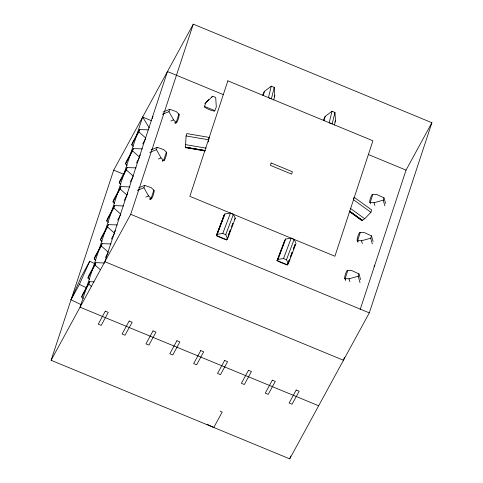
<?xml version="1.0" encoding="UTF-8"?>
<svg xmlns="http://www.w3.org/2000/svg" width="483" height="483" viewBox="0 0 483 483"><rect width="100%" height="100%" fill="white"/><g stroke="black" fill="none" stroke-linecap="round" stroke-linejoin="round"><path stroke-width="0.72" d="M166.418 152.163L166.756 152.465A28.419 17.611 67.7 0 1 165.79 156.963A28.419 17.611 67.7 0 1 164.063 160.754L163.713 160.308L162.366 160.869M204.961 150.98L185.448 147.665L186.058 135.958L186.83 133.598L209.23 137.401L208.276 141.924M185.448 147.237L204.973 150.503M263.32 95.694L264.376 91.39L271.271 86.155L274.223 87.363L274.761 95.64L273.704 99.945M271.271 86.155L268.451 97.626L271.41 98.834L274.223 87.363M324.057 120.786L325.107 116.481L332.002 111.247L334.96 112.454L335.492 120.732L334.441 125.037M332.002 111.247L329.189 122.718L332.141 123.926L334.96 112.454M83.317 298.482L81.699 297.045L82.46 294.684L89.554 281.68L94.016 281.837M89.578 279.464L87.96 278.027L88.721 275.672L95.809 262.667L104.739 262.969M95.833 260.452L94.215 259.015L94.982 256.654L102.07 243.649L110.999 243.951M102.094 241.434L100.476 239.997L101.237 237.642L108.331 224.637L117.254 224.939M108.355 222.415L106.737 220.979L107.498 218.624L114.586 205.619L123.515 205.921M114.61 203.403L112.992 201.966L113.759 199.612L120.847 186.607L129.776 186.909M120.871 184.385L119.253 182.948L120.013 180.594L127.107 167.589L136.031 167.891M127.132 165.373L125.514 163.936L126.274 161.582L133.362 148.577L142.292 148.879M133.386 146.355L131.768 144.918L132.535 142.563L139.623 129.559L148.553 129.861M81.699 297.045L88.787 284.04L89.554 281.68M87.96 278.027L95.048 265.022L95.809 262.667M94.215 259.015L101.309 246.01L102.07 243.649M100.476 239.997L107.564 226.992L108.331 224.637M106.737 220.979L113.825 207.974L114.586 205.619M112.992 201.966L120.086 188.962L120.847 186.607M119.253 182.948L126.341 169.944L127.107 167.589M125.514 163.936L132.602 150.931L133.362 148.577M131.768 144.918L138.863 131.913L139.623 129.559M114.827 232.033L115.407 230.264M127.156 194.595L127.729 192.826M139.672 156.564L140.245 154.795M152.193 118.534L152.96 116.174M149.851 198.936L151.191 198.338L148.535 195.947L143.928 187.724L144.689 185.363L151.227 187.658L153.854 190.133L151.167 198.422L151.541 198.785A28.419 17.611 67.7 0 0 153.268 194.999A28.419 17.611 67.7 0 0 154.234 190.495L153.908 190.199M163.683 160.392L161.056 157.917L156.444 149.688L157.21 147.333L163.749 149.627L166.375 152.103L163.683 160.392L162.342 160.942M178.933 114.133L179.271 114.435A28.419 17.611 67.7 0 1 178.305 118.933A28.419 17.611 67.7 0 1 176.579 122.724L173.572 119.887L168.959 111.658L169.726 109.303L176.265 111.597L178.867 114.157M178.891 114.073L176.235 122.356L174.888 122.887M345.538 280.043L345.128 278.619L347.808 270.353L351.684 270.54L358.96 273.885L360.59 279.579M360.028 282.64L358.193 276.234L358.96 273.885M370.715 238.204L371.475 235.855L364.206 232.51L360.324 232.323L357.643 240.588L361.525 240.769L370.715 238.204L372.345 243.897M383.23 200.173L383.991 197.825L376.722 194.474L372.84 194.293L370.165 202.558L374.041 202.739L383.23 200.173L384.86 205.867M349.463 211.24L362.22 220.393L349.583 211.077M370.908 212.315L371.675 209.966L354.124 197.269L353.363 199.618L370.908 212.315L364.719 218.739L362.292 220.278M51.107 360.282L113.698 170.125L193.285 24.15L431.893 122.718L369.302 312.875L289.715 458.85L51.107 360.282L130.7 214.301L193.285 24.15M151.68 120.78L142.642 117.043L80.051 307.2L318.653 405.768M289.715 458.85L290.657 455.988M344.409 357.402L343.467 360.264L104.859 261.689L167.45 71.538L223.104 94.529M360.173 309.506L406.052 170.107L431.893 122.718M224.36 215.442A28.419 9.509 20.6 0 1 223.955 215.243L224.933 213.951L230.451 213.094L233.398 214.313L235.293 218.244L227.626 238.614L226.648 239.906A28.419 9.509 20.6 0 1 221.347 237.92A28.419 9.509 20.6 0 1 216.287 235.607L224.19 215.128L216.807 234.798M216.541 235.499L224.209 215.134M216.287 235.607L217.265 234.315L224.933 213.951M217.265 234.315L222.784 233.458L230.451 213.094M227.626 238.614L225.73 234.684L233.398 214.313M226.648 239.906L227.457 237.588M228.568 234.81L230.361 229.866M232.003 225.682L232.788 223.569M227.565 237.636L226.744 239.773L216.414 235.444M228.091 236.229L230.469 229.908M231.502 227.137L232.848 223.587M289.359 259.914L287.385 264.998A28.419 9.509 20.6 0 1 282.078 263.012A28.419 9.509 20.6 0 1 277.025 260.699L284.843 240.196M284.68 240.926L277.151 260.566M277.025 260.699L278.003 259.407L285.664 239.043L291.183 238.185L294.129 239.405L296.025 243.335L288.363 263.706L287.506 264.835L277.145 260.536M278.003 259.407L283.521 258.55L291.183 238.185M288.363 263.706L286.467 259.776L294.129 239.405M289.263 259.878L287.409 264.793M290.911 255.706L292.155 252.144M293.815 247.984L295.065 244.422M290.416 257.107L292.263 252.192M293.296 249.415L295.173 244.464M204.569 106.441L214.844 110.643L216.306 106.9L215.702 97.439L212.743 96.232L205.927 102.656L204.249 106.936A28.419 27.905 50.2 0 0 209.23 109.605A28.419 27.905 50.2 0 0 214.633 111.181L214.73 110.595M81.132 304.682L71.025 299.774L81.343 276.608L89.735 261.212L95.127 263.827M71.025 299.774L79.417 284.384L89.735 261.212M264.376 91.39L262.661 95.036A28.419 24.422 13.8 0 0 263.054 95.284M274.157 96.914L274.761 95.64M325.107 116.481L323.393 120.128A28.419 24.422 13.8 0 0 323.785 120.376M334.894 122.006L335.492 120.732M142.678 143.994L145.516 138.79M136.423 163.006L139.255 157.808M130.162 182.025L133 176.82M124.258 200.391L126.739 195.838M117.647 220.055L120.478 214.85M111.386 239.073L114.223 233.869M105.481 257.433L107.963 252.881M374.041 266.501L374.76 265.185M234.436 219.373L235.293 218.244M284.692 240.335L285.664 239.043M206.247 101.985L208.867 99.516M211.626 97.161L212.743 96.232M204.804 103.585L205.927 102.656M349.191 211.421L361.9 220.616L362.172 220.435M347.778 270.432L347.247 270.329A28.419 20.147 -16 0 0 345.345 274.435A28.419 20.147 -16 0 0 344.566 278.594L345.164 278.516L345.568 279.941M163.019 112.05L169.726 109.303M162.252 114.411L168.959 111.658M170.891 120.985L173.572 119.887M174.858 122.911L176.277 122.441M175.238 123.274L176.579 122.724M151.173 149.808L157.21 147.333M149.736 152.441L156.444 149.688M158.37 159.016L161.056 157.917M162.385 160.972L163.761 160.471M138.651 187.839L144.689 185.363M137.22 190.471L143.928 187.724M145.854 197.046L148.535 195.947M149.821 198.972L151.233 198.489L149.899 199.05M150.201 199.334L151.541 198.785M345.128 278.619L349.01 278.806L358.193 276.234M360.3 232.401L359.763 232.299A28.419 20.147 -16 0 0 357.861 236.404A28.419 20.147 -16 0 0 357.082 240.564L357.68 240.486L358.054 242.013M357.511 240.582L357.921 242.007M186.058 135.958L208.457 139.762M185.321 144.604L206.277 148.16M204.961 150.533L185.43 147.279L204.943 150.672M368.493 154.59L406.052 170.107M113.698 170.125L124.131 174.435M130.7 214.301L369.302 312.875M283.521 258.55L286.467 259.776M222.784 233.458L225.73 234.684M79.417 284.384L86.825 287.977M220.163 411.111L222.186 412.096L213.794 427.485L207.05 424.213M372.816 194.371L372.284 194.269A28.419 20.147 -16 0 0 370.383 198.374A28.419 20.147 -16 0 0 369.604 202.534L370.195 202.455L370.606 203.88M350.199 208.233L364.719 218.739M349.547 211.186L362.256 220.381M138.863 131.913L145.872 138.144M132.602 150.931L139.611 157.156M126.341 169.944L133.35 176.174M120.086 188.962L127.095 195.186M113.825 207.974L120.835 214.204M107.564 226.992L114.574 233.217M101.309 246.01L108.319 252.235M95.048 265.022L100.44 269.81M88.787 284.04L91.486 286.431M142.642 117.043L149.289 127.953M383.991 197.825L385.627 203.512M374.041 202.739L374.856 205.589M371.475 235.855L373.105 241.542M361.525 240.769L362.341 243.619M349.01 278.806L349.825 281.649M344.995 278.613L345.399 280.037M185.677 147.098A28.419 5.072 -80.4 0 1 185.448 147.665M361.9 220.616A28.419 9.841 -54.1 0 1 362.015 220.006M227.849 80.842L189.843 196.321L334.912 256.25L372.918 140.776L227.849 80.842M271.144 162.976L270.365 165.331L291.623 174.115L292.402 171.755L271.144 162.976M105.318 311.167L98.23 324.171L101.182 325.385L108.27 312.374L105.318 311.167M129.178 321.026L122.09 334.031L125.043 335.238L132.131 322.233L129.178 321.026M153.039 330.879L145.951 343.884L148.903 345.097L155.997 332.093L153.039 330.879M176.899 340.738L169.811 353.743L172.763 354.951L179.857 341.946L176.899 340.738M200.759 350.598L193.671 363.602L196.623 364.81L203.717 351.805L200.759 350.598M224.625 360.451L217.531 373.456L220.483 374.669L227.578 361.664L224.625 360.451M248.485 370.31L241.391 383.315L244.344 384.522L251.438 371.518L248.485 370.31M272.346 380.169L265.252 393.174L268.204 394.382L275.298 381.377L272.346 380.169M296.206 390.022L289.112 403.027L292.064 404.241L299.158 391.236L296.206 390.022"/></g></svg>
